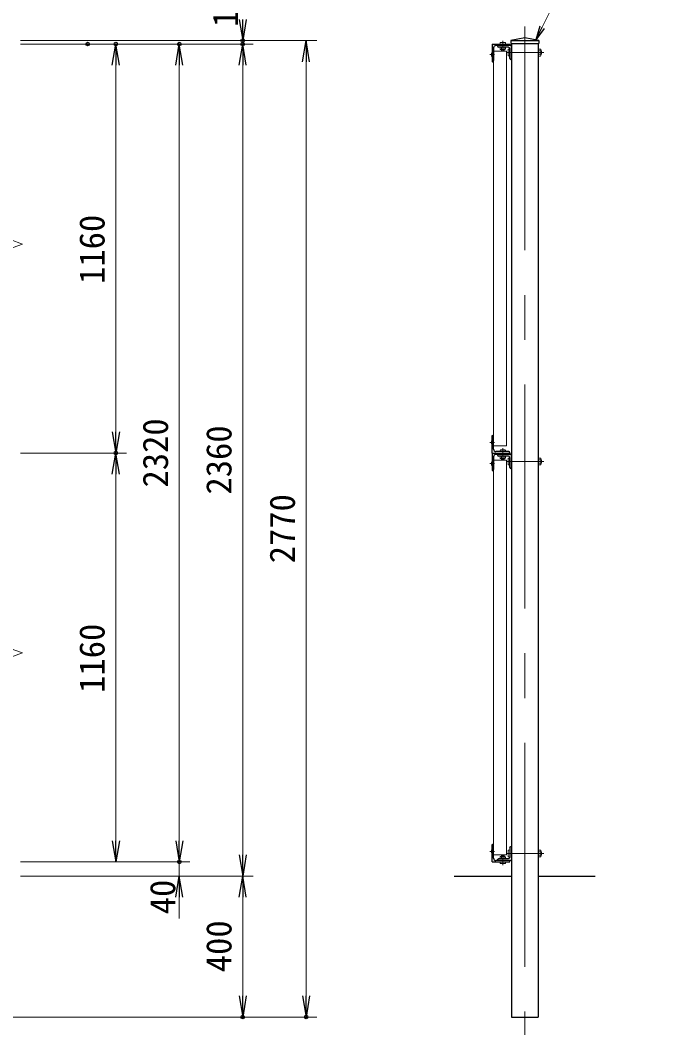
# Model space of a CAD drawing. Units: millimetres, scale not verified. Extents: x -6300 to 6300, y -4455 to 4455.
# Drawn here: x -1598 to 262, y -384 to 2494 of the extents above; entities that cross this region are included whole.
import ezdxf
from ezdxf.enums import TextEntityAlignment as Align

# ---------------------------------------------------------------- set-up
doc = ezdxf.new("R2010")
doc.units = ezdxf.units.MM
doc.header["$LTSCALE"] = 20
doc.header["$PDMODE"] = 32
doc.header["$PDSIZE"] = 10
doc.linetypes.add('USER1', pattern=[50.8, 31.75, -6.35, 6.35, -6.35])
for name, color, linetype, lineweight in [('0-0_D-STR4', 7, 'Continuous', 25), ('0-1_D-STR1', 1, 'Continuous', 25), ('0-2_D-BMK', 2, 'USER1', 13), ('0-3_D-STR3', 3, 'Continuous', 13), ('0-4_D-STR2', 7, 'Continuous', 13), ('0-5_0', 7, 'Continuous', 25), ('0-6_D-STR-DIM', 7, 'Continuous', 13), ('0-8_D-STR-TXT', 7, 'Continuous', 13)]:
    doc.layers.add(name, color=color, linetype=linetype, lineweight=lineweight)
doc.layers.add('0-7_Defpoints', color=8, linetype='Continuous')
doc.styles.add('ＭＳ ゴシック', font='')
doc.styles.get('ＭＳ ゴシック').set_extended_font_data('MS Gothic')

# ---------------------------------------------------------------- blocks, each defined once
blk = doc.blocks.new('L40x5')
at = {"layer": '0-5_0'}
for p, q in [((-306.2, 333.8), (-306.2, -216.2)), ((-216.2, -306.2), (333.8, -306.2))]:
    blk.add_line(p, q, dxfattribs=at)
blk.add_lwpolyline([(-366.2, 393.8), (-406.2, 393.8), (-406.2, -406.2), (393.8, -406.2), (393.8, -366.2)], dxfattribs=at)
for centre, radius, start, end in [((-366.2, 333.8), 60, 0, 90), ((-216.2, -216.2), 90, 180, 270), ((333.8, -366.2), 60, 0, 90)]:
    blk.add_arc(centre, radius, start, end, dxfattribs=at)
blk = doc.blocks.new('_Open')
at = {"layer": '0-5_0'}
blk.add_line((-20, 3.333), (0, 0), dxfattribs=at)
blk.add_lwpolyline([(-20, -3.333), (0, 0), (-20, 0)], dxfattribs=at)

msp = doc.modelspace()

# ---------------------------------------------------------------- linework, layer by layer
at = {"layer": '0-0_D-STR4'}
for p, q in [((-365.96, 66.36), (-203.46, 66.36)), ((-128.46, 66.36), (34.04, 66.36))]:
    msp.add_line(p, q, dxfattribs=at)
at = {"layer": '0-1_D-STR1'}
for p, q in [((-258.46, 2426.36), (-258.46, 2376.36)), ((-258.46, 2426.36), (-208.46, 2426.36)), ((-211.46, 2422.36), (-247.96, 2422.36)), ((-208.46, 2426.36), (-208.46, 2425.36)), ((-205.46, 2436.36), (-126.46, 2436.36)), ((-203.46, 2428.36), (-203.46, -333.64)), ((-128.46, 2428.36), (-128.46, -333.64)), ((-126.46, 2436.36), (-126.46, 2428.36)), ((-254.46, 2415.86), (-254.46, 2379.36)), ((-258.46, 2376.36), (-257.46, 2376.36)), ((-258.46, 1266.36), (-258.46, 1316.36)), ((-258.46, 1316.36), (-257.46, 1316.36)), ((-254.46, 1276.86), (-254.46, 1313.36)), ((-258.46, 1266.36), (-208.46, 1266.36)), ((-258.46, 1266.36), (-258.46, 1216.36)), ((-258.46, 1266.36), (-208.46, 1266.36)), ((-211.46, 1270.36), (-247.96, 1270.36)), ((-208.46, 1266.36), (-208.46, 1267.36)), ((-208.46, 1266.36), (-208.46, 1265.36)), ((-254.46, 1255.86), (-254.46, 1219.36)), ((-211.46, 1262.36), (-247.96, 1262.36)), ((-258.46, 1216.36), (-257.46, 1216.36)), ((-258.46, 106.36), (-258.46, 156.36)), ((-258.46, 156.36), (-257.46, 156.36)), ((-254.46, 116.86), (-254.46, 153.36)), ((-258.46, 106.36), (-208.46, 106.36)), ((-211.46, 110.36), (-247.96, 110.36)), ((-208.46, 106.36), (-208.46, 107.36)), ((-203.46, -333.64), (-128.46, -333.64))]:
    msp.add_line(p, q, dxfattribs=at)
msp.add_lwpolyline([(-126.46, 2436.36), (-165.96, 2444.36), (-205.46, 2436.36), (-205.46, 2428.36), (-126.46, 2428.36)], dxfattribs=at)
for centre, radius, start, end in [((-247.96, 2415.86), 6.5, 90, 180), ((-211.46, 2425.36), 3, 270, 0), ((-257.46, 2379.36), 3, 270, 0), ((-257.46, 1313.36), 3, 0, 90), ((-247.96, 1276.86), 6.5, 180, 270), ((-211.46, 1267.36), 3, 0, 90), ((-247.96, 1255.86), 6.5, 90, 180), ((-211.46, 1265.36), 3, 270, 0), ((-257.46, 1219.36), 3, 270, 0), ((-257.46, 153.36), 3, 0, 90), ((-247.96, 116.86), 6.5, 180, 270), ((-211.46, 107.36), 3, 0, 90)]:
    msp.add_arc(centre, radius, start, end, dxfattribs=at)
at = {"layer": '0-2_D-BMK'}
for p, q in [((-165.96, 2476.36), (-165.96, -383.64)), ((-228.46, 2406.36), (-228.46, 2435.2)), ((-265.37, 2396.36), (-251.68, 2396.36)), ((-217.86, 2402.36), (-111.58, 2402.36)), ((-265.37, 1296.36), (-251.68, 1296.36)), ((-228.46, 1246.36), (-228.46, 1280.2)), ((-217.86, 1242.36), (-111.58, 1242.36)), ((-265.37, 1236.36), (-251.68, 1236.36)), ((-265.37, 136.36), (-251.68, 136.36)), ((-228.46, 126.36), (-228.46, 97.53)), ((-217.86, 130.36), (-111.58, 130.36))]:
    msp.add_line(p, q, dxfattribs=at)
at = {"layer": '0-3_D-STR3'}
for p, q in [((-220.46, 2426.36), (-236.46, 2426.36)), ((-235.96, 2417.36), (-220.95, 2417.36)), ((-221.96, 2431.16), (-234.96, 2431.16)), ((-232.21, 2417.36), (-232.21, 2411.59)), ((-224.71, 2417.36), (-224.71, 2411.59)), ((-258.86, 2402.36), (-258.46, 2402.36)), ((-258.86, 2390.36), (-258.46, 2390.36)), ((-258.46, 2402.36), (-258.46, 2390.36)), ((-234.71, 2410.86), (-222.21, 2410.86)), ((-232.46, 2410.86), (-232.46, 2407.56)), ((-231.71, 2410.86), (-231.71, 2406.81)), ((-225.66, 2406.36), (-231.26, 2406.36)), ((-224.46, 2407.56), (-225.66, 2406.36)), ((-225.21, 2410.86), (-225.21, 2406.81)), ((-224.46, 2410.86), (-224.46, 2407.56)), ((-213.46, 2410.86), (-213.46, 2393.86)), ((-208.46, 2412.36), (-208.46, 2392.36)), ((-208.46, 2412.18), (-208.46, 2392.55)), ((-128.46, 2392.55), (-128.46, 2412.18)), ((-128.46, 2407.27), (-121.36, 2407.27)), ((-128.46, 2397.46), (-121.36, 2397.46)), ((-120.46, 2394.11), (-120.46, 2410.61)), ((-120.46, 2407.36), (-119.96, 2407.36)), ((-120.46, 2406.36), (-118.46, 2406.36)), ((-120.46, 2398.36), (-118.46, 2398.36)), ((-120.46, 2397.36), (-119.96, 2397.36)), ((-119.96, 2407.36), (-119.96, 2397.36)), ((-119.96, 2407.36), (-118.46, 2406.36)), ((-118.46, 2398.36), (-119.96, 2397.36)), ((-118.46, 2406.36), (-118.46, 2398.36)), ((-258.86, 1302.36), (-258.46, 1302.36)), ((-258.46, 1290.36), (-258.46, 1302.36)), ((-258.86, 1290.36), (-258.46, 1290.36)), ((-236.46, 1270.36), (-220.46, 1270.36)), ((-234.96, 1275.16), (-221.96, 1275.16)), ((-258.86, 1242.36), (-258.46, 1242.36)), ((-258.46, 1242.36), (-258.46, 1230.36)), ((-235.96, 1257.36), (-220.95, 1257.36)), ((-234.71, 1250.86), (-222.21, 1250.86)), ((-232.46, 1250.86), (-232.46, 1248.9)), ((-232.21, 1257.36), (-232.21, 1251.59)), ((-231.71, 1250.86), (-231.71, 1248.15)), ((-225.66, 1247.7), (-231.26, 1247.7)), ((-224.46, 1248.9), (-225.66, 1247.7)), ((-225.21, 1250.86), (-225.21, 1248.15)), ((-224.71, 1257.36), (-224.71, 1251.59)), ((-224.46, 1250.86), (-224.46, 1248.9)), ((-213.46, 1250.86), (-213.46, 1233.86)), ((-208.46, 1252.36), (-208.46, 1232.36)), ((-208.46, 1252.18), (-208.46, 1232.55)), ((-128.46, 1232.55), (-128.46, 1252.18)), ((-128.46, 1247.27), (-121.36, 1247.27)), ((-128.46, 1237.46), (-121.36, 1237.46)), ((-120.46, 1234.11), (-120.46, 1250.61)), ((-120.46, 1247.36), (-119.96, 1247.36)), ((-120.46, 1246.36), (-118.46, 1246.36)), ((-120.46, 1238.36), (-118.46, 1238.36)), ((-120.46, 1237.36), (-119.96, 1237.36)), ((-119.96, 1247.36), (-119.96, 1237.36)), ((-119.96, 1247.36), (-118.46, 1246.36)), ((-118.46, 1238.36), (-119.96, 1237.36)), ((-118.46, 1246.36), (-118.46, 1238.36)), ((-258.86, 1230.36), (-258.46, 1230.36)), ((-258.86, 142.36), (-258.46, 142.36)), ((-258.86, 130.36), (-258.46, 130.36)), ((-258.46, 130.36), (-258.46, 142.36)), ((-235.96, 115.36), (-220.95, 115.36)), ((-234.71, 121.86), (-222.21, 121.86)), ((-232.46, 121.86), (-232.46, 125.2)), ((-232.46, 121.86), (-232.46, 125.16)), ((-232.21, 115.36), (-232.21, 121.14)), ((-231.71, 121.86), (-231.71, 125.91)), ((-225.66, 126.36), (-231.26, 126.36)), ((-224.46, 125.16), (-225.66, 126.36)), ((-225.21, 121.86), (-225.21, 125.91)), ((-224.71, 115.36), (-224.71, 121.14)), ((-224.46, 121.86), (-224.46, 125.2)), ((-224.46, 121.86), (-224.46, 125.16)), ((-213.46, 121.86), (-213.46, 138.86)), ((-208.46, 120.36), (-208.46, 140.36)), ((-208.46, 120.55), (-208.46, 140.18)), ((-128.46, 140.18), (-128.46, 120.55)), ((-128.46, 135.27), (-121.36, 135.27)), ((-128.46, 125.46), (-121.36, 125.46)), ((-120.46, 138.61), (-120.46, 122.11)), ((-120.46, 135.36), (-119.96, 135.36)), ((-120.46, 134.36), (-118.46, 134.36)), ((-120.46, 126.36), (-118.46, 126.36)), ((-120.46, 125.36), (-119.96, 125.36)), ((-119.96, 125.36), (-119.96, 135.36)), ((-118.46, 134.36), (-119.96, 135.36)), ((-119.96, 125.36), (-118.46, 126.36)), ((-118.46, 126.36), (-118.46, 134.36)), ((-220.46, 106.36), (-236.46, 106.36)), ((-221.96, 101.56), (-234.96, 101.56))]:
    msp.add_line(p, q, dxfattribs=at)
for points in [[(-235.96, 2417.36), (-235.96, 2411.59), (-234.71, 2410.86)], [(-220.95, 2417.36), (-220.95, 2411.59), (-222.21, 2410.86)], [(-224.46, 2407.56), (-232.46, 2407.56), (-231.26, 2406.36)], [(-128.46, 2412.18), (-121.36, 2412.18), (-120.46, 2410.61)], [(-128.46, 2392.55), (-121.36, 2392.55), (-120.46, 2394.11)], [(-235.96, 1257.36), (-235.96, 1251.59), (-234.71, 1250.86)], [(-224.46, 1248.9), (-232.46, 1248.9), (-231.26, 1247.7)], [(-220.95, 1257.36), (-220.95, 1251.59), (-222.21, 1250.86)], [(-128.46, 1252.18), (-121.36, 1252.18), (-120.46, 1250.61)], [(-128.46, 1232.55), (-121.36, 1232.55), (-120.46, 1234.11)], [(-235.96, 115.36), (-235.96, 121.14), (-234.71, 121.86)], [(-224.46, 125.16), (-232.46, 125.16), (-231.26, 126.36)], [(-220.95, 115.36), (-220.95, 121.14), (-222.21, 121.86)], [(-128.46, 140.18), (-121.36, 140.18), (-120.46, 138.61)], [(-128.46, 120.55), (-121.36, 120.55), (-120.46, 122.11)]]:
    msp.add_lwpolyline(points, dxfattribs=at)
for centre, radius, start, end in [((-253.24, 2396.36), 8.22, 133.14261, 226.85739), ((-234.09, 2414.33), 3.32, 235.61585, 304.38416), ((-228.46, 2423.43), 12.42, 252.4121, 287.5879), ((-222.83, 2414.33), 3.32, 235.61586, 304.38414), ((-124.95, 2409.73), 4.34, 325.61587, 34.38413), ((-136.84, 2402.36), 16.24, 342.41211, 17.58789), ((-124.95, 2395), 4.34, 325.61587, 34.38413), ((-253.24, 1296.36), 8.22, 133.14261, 226.85739), ((-253.24, 1236.36), 8.22, 133.14261, 226.85739), ((-234.09, 1254.33), 3.32, 235.61585, 304.38416), ((-228.46, 1263.43), 12.42, 252.4121, 287.5879), ((-222.83, 1254.33), 3.32, 235.61586, 304.38414), ((-124.95, 1249.73), 4.34, 325.61587, 34.38413), ((-136.84, 1242.36), 16.24, 342.41211, 17.58789), ((-124.95, 1235), 4.34, 325.61587, 34.38413), ((-253.24, 136.36), 8.22, 133.14261, 226.85739), ((-234.09, 118.4), 3.32, 55.61584, 124.38415), ((-228.46, 109.3), 12.42, 72.4121, 107.5879), ((-222.83, 118.4), 3.32, 55.61586, 124.38414), ((-124.95, 137.73), 4.34, 325.61587, 34.38413), ((-136.84, 130.36), 16.24, 342.41211, 17.58789), ((-124.95, 123), 4.34, 325.61587, 34.38413)]:
    msp.add_arc(centre, radius, start, end, dxfattribs=at)
for centre, major_axis, ratio, start_param, end_param in [((-234.96, 2426.36), (0, -4.8), 0.3125, 3.1415927, 4.712389), ((-221.96, 2426.36), (0, -4.8), 0.3125, 1.5707963, 3.1415927), ((-208.46, 2410.86), (-5, 0), 0.3, 4.712389, 6.2831853), ((-208.46, 2393.86), (-5, 0), 0.3, 6.2831853, 7.8539816), ((-234.96, 1270.36), (0, -4.8), 0.3125, 3.1415927, 4.712389), ((-221.96, 1270.36), (0, -4.8), 0.3125, 1.5707963, 3.1415927), ((-208.46, 1250.86), (-5, 0), 0.3, 4.712389, 6.2831853), ((-208.46, 1233.86), (-5, 0), 0.3, 6.2831853, 7.8539816), ((-208.46, 138.86), (-5, 0), 0.3, 4.712389, 6.2831853), ((-208.46, 121.86), (-5, 0), 0.3, 6.2831853, 7.8539816), ((-234.96, 106.36), (0, 4.8), 0.3125, 1.5707963, 3.1415927), ((-221.96, 106.36), (0, 4.8), 0.3125, 3.1415927, 4.712389)]:
    msp.add_ellipse(centre, major_axis=major_axis, ratio=ratio, start_param=start_param, end_param=end_param, dxfattribs=at)
at = {"layer": '0-4_D-STR2'}
for p, q in [((-254.46, 2406.36), (-254.46, 1286.36)), ((-254.46, 2406.36), (-217.86, 2406.36)), ((-217.86, 2406.36), (-217.86, 1286.36)), ((-254.46, 1286.36), (-217.86, 1286.36)), ((-254.46, 1246.36), (-254.46, 126.36)), ((-254.46, 1246.36), (-217.86, 1246.36)), ((-217.86, 1246.36), (-217.86, 126.36)), ((-254.46, 126.36), (-217.86, 126.36))]:
    msp.add_line(p, q, dxfattribs=at)
at = {"layer": '0-6_D-STR-DIM'}
for p, q in [((-1596.46, 2436.36), (-936.46, 2436.36)), ((-1596.46, 2436.36), (-756.46, 2436.36)), ((-1596.46, 2426.36), (-1296.46, 2426.36)), ((-1596.46, 2426.36), (-1116.46, 2426.36)), ((-1596.46, 2426.36), (-936.46, 2426.36)), ((-1376.46, 2426.36), (-936.46, 2426.36)), ((-966.46, 2426.36), (-966.46, 2436.36)), ((-1326.46, 1326.36), (-1326.46, 2366.36)), ((-1146.46, 166.36), (-1146.46, 2366.36)), ((-966.46, 126.36), (-966.46, 2366.36)), ((-966.46, 2366.36), (-966.46, 2306.36)), ((-786.46, 2376.36), (-786.46, -273.64)), ((-1591.22, 1859.19), (-1626.46, 1872.02)), ((-1661.7, 1833.54), (-1591.22, 1859.19)), ((-1596.46, 1266.36), (-1296.46, 1266.36)), ((-1596.46, 1266.36), (-1296.46, 1266.36)), ((-1326.46, 166.36), (-1326.46, 1206.36)), ((-1661.7, 673.54), (-1591.22, 699.19)), ((-1591.22, 699.19), (-1626.46, 712.02)), ((-1146.46, 166.36), (-1146.46, 226.36)), ((-1596.46, 106.36), (-1116.46, 106.36)), ((-1596.46, 106.36), (-1296.46, 106.36)), ((-1596.46, 106.36), (-1116.46, 106.36)), ((-1146.46, 66.36), (-1146.46, 106.36)), ((-1596.46, 66.36), (-936.46, 66.36)), ((-1596.46, 66.36), (-936.46, 66.36)), ((-1596.46, 66.36), (-1116.46, 66.36)), ((-1596.46, 66.36), (-936.46, 66.36)), ((-1146.46, 6.36), (-1146.46, -53.64)), ((-966.46, 6.36), (-966.46, -273.64)), ((-966.46, 6.36), (-966.46, -273.64)), ((-2009.96, -333.64), (-936.46, -333.64)), ((-2009.96, -333.64), (-936.46, -333.64)), ((-2009.96, -333.64), (-756.46, -333.64))]:
    msp.add_line(p, q, dxfattribs=at)
at = {"layer": '0-7_Defpoints'}
for p in [(-1406.46, 2426.36), (-1326.46, 2426.36), (-1146.46, 2426.36), (-966.46, 2436.36), (-966.46, 2426.36), (-1326.46, 1266.36), (-1146.46, 106.36), (-966.46, -333.64), (-786.46, -333.64)]:
    msp.add_point(p, dxfattribs=at)
at = {"layer": '0-8_D-STR-TXT'}
msp.add_lwpolyline([(729.48, 2572.06), (-68.43, 2572.06), (-134.07, 2439.88)], dxfattribs=at)

# ---------------------------------------------------------------- block references
at = {"layer": '0-3_D-STR3', "xscale": 0.05, "yscale": 0.05, "rotation": 180}
for p in [(-223.77, 2402.05), (-223.77, 1242.05)]:
    msp.add_blockref('L40x5', p, dxfattribs=at)
at = {"layer": '0-3_D-STR3', "xscale": -0.05, "yscale": 0.05}
msp.add_blockref('L40x5', (-223.77, 130.67), dxfattribs=at)
at = {"layer": '0-6_D-STR-DIM', "xscale": 3, "yscale": 3}
for p, rotation in [((-966.46, 2436.36), 270), ((-1326.46, 2426.36), 90), ((-1146.46, 2426.36), 90), ((-966.46, 2426.36), 90), ((-966.46, 2426.36), 90), ((-786.46, 2436.36), 90), ((-1326.46, 1266.36), 270), ((-1326.46, 1266.36), 90), ((-1326.46, 106.36), 270), ((-1146.46, 106.36), 270), ((-1146.46, 106.36), 270), ((-966.46, 66.36), 270), ((-1146.46, 66.36), 90), ((-966.46, 66.36), 90), ((-966.46, 66.36), 90), ((-966.46, -333.64), 270), ((-966.46, -333.64), 270), ((-786.46, -333.64), 270)]:
    msp.add_blockref('_Open', p, dxfattribs=dict(at, rotation=rotation))
at = {"layer": '0-8_D-STR-TXT', "xscale": 2, "yscale": 2, "rotation": 243.59136}
msp.add_blockref('_Open', (-134.96, 2438.09), dxfattribs=at)

# ---------------------------------------------------------------- texts
at = {"layer": '0-6_D-STR-DIM', "style": 'ＭＳ ゴシック'}
for s, p in [('10', (-958, 2474.76)), ('1160', (-1336.58, 1746.01)), ('2320', (-1156.58, 1168.49)), ('2360', (-976.58, 1148.49)), ('2770', (-796.58, 953.49)), ('1160', (-1336.58, 586.01)), ('40', (-1136.13, -42.01)), ('400', (-976.58, -206.39)), ('400', (-976.58, -206.39))]:
    msp.add_text(s, height=72.14, rotation=90, dxfattribs=at).set_placement(p, align=Align.BOTTOM_LEFT)

doc.saveas('drawing.dxf')
